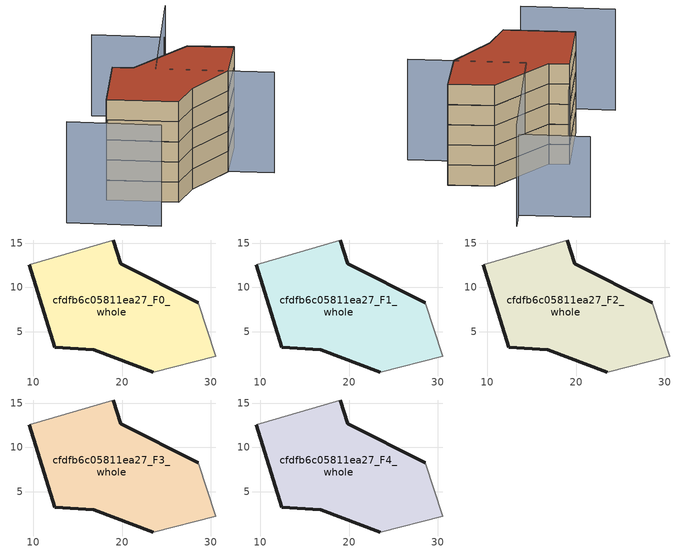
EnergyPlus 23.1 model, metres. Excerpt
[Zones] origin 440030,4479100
cfdfb6c05811ea27_F0_whole
 floor ground (EU_floor_Construction): 30.55,2.28 28.58,8.28 19.83,12.68 19.02,15.34 9.55,12.56 12.41,3.28 16.79,3.01 23.51,0.5 z0
 wall outside (EU_wall_Construction): 23.51,0.5 16.79,3.01 12.41,3.28 9.55,12.56 / 19.02,15.34 19.83,12.68 28.58,8.28 z0:3
 wall adiabatic (EU_wall_Construction): 9.55,12.56 19.02,15.34 / 28.58,8.28 30.55,2.28 23.51,0.5 z0:3
cfdfb6c05811ea27_F1_whole
 floor to cfdfb6c05811ea27_F0_whole (EU_floor_Construction): 30.55,2.28 28.58,8.28 19.83,12.68 19.02,15.34 9.55,12.56 12.41,3.28 16.79,3.01 23.5,0.5 z3
 wall outside (EU_wall_Construction): 23.51,0.5 16.79,3.01 12.41,3.28 9.55,12.56 / 19.02,15.34 19.83,12.68 28.58,8.28 z3:6
 wall adiabatic (EU_wall_Construction): 9.55,12.56 19.02,15.34 / 28.58,8.28 30.55,2.28 23.51,0.5 z3:6
cfdfb6c05811ea27_F2_whole
 floor to cfdfb6c05811ea27_F1_whole (EU_floor_Construction): 30.55,2.28 28.58,8.28 19.83,12.68 19.02,15.34 9.55,12.56 12.41,3.28 16.79,3.01 23.5,0.5 z6
 wall outside (EU_wall_Construction): 23.51,0.5 16.79,3.01 12.41,3.28 9.55,12.56 / 19.02,15.34 19.83,12.68 28.58,8.28 z6:9
 wall adiabatic (EU_wall_Construction): 9.55,12.56 19.02,15.34 / 28.58,8.28 30.55,2.28 23.51,0.5 z6:9
cfdfb6c05811ea27_F3_whole
 floor to cfdfb6c05811ea27_F2_whole (EU_floor_Construction): 30.55,2.28 28.58,8.28 19.83,12.68 19.02,15.34 9.55,12.56 12.41,3.28 16.79,3.01 23.5,0.5 z9
 wall outside (EU_wall_Construction): 23.51,0.5 16.79,3.01 12.41,3.28 9.55,12.56 / 19.02,15.34 19.83,12.68 28.58,8.28 z9:12
 wall adiabatic (EU_wall_Construction): 9.55,12.56 19.02,15.34 / 28.58,8.28 30.55,2.28 23.51,0.5 z9:12
cfdfb6c05811ea27_F4_whole
 floor to cfdfb6c05811ea27_F3_whole (EU_floor_Construction): 30.55,2.28 28.58,8.28 19.83,12.68 19.02,15.34 9.55,12.56 12.41,3.28 16.79,3.01 23.5,0.5 z12
 wall outside (EU_wall_Construction): 23.51,0.5 16.79,3.01 12.41,3.28 9.55,12.56 / 19.02,15.34 19.83,12.68 28.58,8.28 z12:15
 wall adiabatic (EU_wall_Construction): 9.55,12.56 19.02,15.34 / 28.58,8.28 30.55,2.28 23.51,0.5 z12:15
 roof outside (EU_roof_Construction): 28.58,8.28 30.55,2.28 23.51,0.5 16.79,3.01 12.41,3.28 9.55,12.56 19.02,15.34 19.83,12.68 z15
shading: 25.32,-5.41 20.66,9.78 / 20.66,9.78 38.81,15.33 / 1.32,15.05 4.92,2.9 z0:15; 35.65,14.31 32.77,23.58 / 20.99,15.94 9.59,12.45 z0:12
[Building]
EU S2 Campaign: North Axis=0; Terrain=City; Solar Distribution=FullExterior
[Site:Location]
Madrid: Latitude=40.5; Longitude=-3.5; Time Zone=1; Elevation=609
[SizingPeriod:WeatherFileDays]
AnnualSizingPeriod: Begin Month=1; Begin Day of Month=1; End Month=12; End Day of Month=31; Day of Week for Start Day=Monday; Use Weather File Daylight Saving Period=No; Use Weather File Rain and Snow Indicators=No
[MATERIAL]
EU_InternalMass_Material: Roughness=MediumRough; Thickness=0.1; Conductivity=1; Density=1800; Specific Heat=900; Thermal Absorptance=0.9; Solar Absorptance=0.7; Visible Absorptance=0.7
[MATERIAL:NOMASS] Roughness=MediumRough; Thermal Absorptance=0.9; Solar Absorptance=0.7; Visible Absorptance=0.7
Name | Thermal Resistance
EU_wall_NoMass | 1.60022
EU_roof_NoMass | 1.57597
EU_floor_NoMass | 0.470652
[CONSTRUCTION]
EU_wall_Construction: EU_wall_NoMass
EU_roof_Construction: EU_roof_NoMass
EU_floor_Construction: EU_floor_NoMass
EU_InternalMass_Construction: EU_InternalMass_Material
[ZONE] Type=1; Multiplier=1; Ceiling Height=autocalculate; Volume=562.799; Floor Area=autocalculate; Part of Total Floor Area=Yes
cfdfb6c05811ea27_F0_whole; cfdfb6c05811ea27_F1_whole; cfdfb6c05811ea27_F2_whole; cfdfb6c05811ea27_F3_whole; cfdfb6c05811ea27_F4_whole
[INTERNALMASS] Construction=EU_InternalMass_Construction; Surface Area=187.599
Name | Zone or ZoneList
cfdfb6c05811ea27_F0_whole_EU_InternalMass | cfdfb6c05811ea27_F0_whole
cfdfb6c05811ea27_F1_whole_EU_InternalMass | cfdfb6c05811ea27_F1_whole
cfdfb6c05811ea27_F2_whole_EU_InternalMass | cfdfb6c05811ea27_F2_whole
cfdfb6c05811ea27_F3_whole_EU_InternalMass | cfdfb6c05811ea27_F3_whole
cfdfb6c05811ea27_F4_whole_EU_InternalMass | cfdfb6c05811ea27_F4_whole
[OTHEREQUIPMENT] Fuel Type=Electricity; Design Level Calculation Method=Watts/Area; Power per Zone Floor Area=1; Fraction Latent=0; Fraction Radiant=0; Fraction Lost=0; Carbon Dioxide Generation Rate=0; EndUse Subcategory=EU_Step8_InternalGains
Name | Zone or ZoneList or Space or SpaceList | Schedule
EU_Step8_InternalGain_cfdfb6c05811ea27_F0_whole_f000 | cfdfb6c05811ea27_F0_whole | EU_Step8_GainSchedule_cfdfb6c05811ea27_F0_whole_f000
EU_Step8_InternalGain_cfdfb6c05811ea27_F1_whole_f000 | cfdfb6c05811ea27_F1_whole | EU_Step8_GainSchedule_cfdfb6c05811ea27_F1_whole_f000
EU_Step8_InternalGain_cfdfb6c05811ea27_F2_whole_f000 | cfdfb6c05811ea27_F2_whole | EU_Step8_GainSchedule_cfdfb6c05811ea27_F2_whole_f000
EU_Step8_InternalGain_cfdfb6c05811ea27_F3_whole_f000 | cfdfb6c05811ea27_F3_whole | EU_Step8_GainSchedule_cfdfb6c05811ea27_F3_whole_f000
EU_Step8_InternalGain_cfdfb6c05811ea27_F4_whole_f000 | cfdfb6c05811ea27_F4_whole | EU_Step8_GainSchedule_cfdfb6c05811ea27_F4_whole_f000
[ZONEVENTILATION:DESIGNFLOWRATE] Schedule=EU_AlwaysOn; Design Flow Rate Calculation Method=AirChanges/Hour; Air Changes per Hour=0.480704; Ventilation Type=Natural; Fan Pressure Rise=0; Fan Total Efficiency=1; Constant Term Coefficient=1; Temperature Term Coefficient=0; Velocity Term Coefficient=0; Velocity Squared Term Coefficient=0; Minimum Indoor Temperature=-100; Maximum Indoor Temperature=100; Delta Temperature=-100; Minimum Outdoor Temperature=-100; Maximum Outdoor Temperature=100; Maximum Wind Speed=40
Name | Zone or ZoneList or Space or SpaceList
EU_ConstantAir_cfdfb6c05811ea27_F0_whole | cfdfb6c05811ea27_F0_whole
EU_ConstantAir_cfdfb6c05811ea27_F1_whole | cfdfb6c05811ea27_F1_whole
EU_ConstantAir_cfdfb6c05811ea27_F2_whole | cfdfb6c05811ea27_F2_whole
EU_ConstantAir_cfdfb6c05811ea27_F3_whole | cfdfb6c05811ea27_F3_whole
EU_ConstantAir_cfdfb6c05811ea27_F4_whole | cfdfb6c05811ea27_F4_whole
[HVACTEMPLATE:THERMOSTAT] Constant Heating Setpoint=20; Constant Cooling Setpoint=50
EU_HeatOnly_cfdfb6c05811ea27_F0_whole; EU_HeatOnly_cfdfb6c05811ea27_F1_whole; EU_HeatOnly_cfdfb6c05811ea27_F2_whole; EU_HeatOnly_cfdfb6c05811ea27_F3_whole; EU_HeatOnly_cfdfb6c05811ea27_F4_whole
[HVACTEMPLATE:ZONE:IDEALLOADSAIRSYSTEM] System Availability Schedule=EU_AlwaysOn; Maximum Heating Supply Air Temperature=50; Minimum Cooling Supply Air Temperature=13; Maximum Heating Supply Air Humidity Ratio=0.0156; Minimum Cooling Supply Air Humidity Ratio=0.0077; Heating Limit=NoLimit; Cooling Limit=NoLimit; Heating Availability Schedule=EU_AlwaysOn; Cooling Availability Schedule=EU_CoolingOff; Dehumidification Control Type=ConstantSensibleHeatRatio; Cooling Sensible Heat Ratio=0.7; Dehumidification Setpoint=60; Humidification Control Type=None; Humidification Setpoint=30; Outdoor Air Method=None; Outdoor Air Flow Rate per Person=0.00944; Outdoor Air Flow Rate per Zone Floor Area=0; Outdoor Air Flow Rate per Zone=0; Demand Controlled Ventilation Type=None; Outdoor Air Economizer Type=NoEconomizer; Heat Recovery Type=None; Sensible Heat Recovery Effectiveness=0.7; Latent Heat Recovery Effectiveness=0.65
Name | Template Thermostat
cfdfb6c05811ea27_F0_whole | EU_HeatOnly_cfdfb6c05811ea27_F0_whole
cfdfb6c05811ea27_F1_whole | EU_HeatOnly_cfdfb6c05811ea27_F1_whole
cfdfb6c05811ea27_F2_whole | EU_HeatOnly_cfdfb6c05811ea27_F2_whole
cfdfb6c05811ea27_F3_whole | EU_HeatOnly_cfdfb6c05811ea27_F3_whole
cfdfb6c05811ea27_F4_whole | EU_HeatOnly_cfdfb6c05811ea27_F4_whole
[SIZING:ZONE] Zone Cooling Design Supply Air Temperature Input Method=SupplyAirTemperature; Zone Cooling Design Supply Air Temperature=13; Zone Heating Design Supply Air Temperature Input Method=SupplyAirTemperature; Zone Heating Design Supply Air Temperature=50; Zone Cooling Design Supply Air Humidity Ratio=0.008; Zone Heating Design Supply Air Humidity Ratio=0.008; Cooling Design Air Flow Method=DesignDay; Cooling Design Air Flow Rate=0; Cooling Minimum Air Flow per Zone Floor Area=0.000762; Cooling Minimum Air Flow=0; Cooling Minimum Air Flow Fraction=0.2; Heating Design Air Flow Method=DesignDay; Heating Design Air Flow Rate=0; Heating Maximum Air Flow per Zone Floor Area=0.002032; Heating Maximum Air Flow=0.141576; Heating Maximum Air Flow Fraction=0.3; Account for Dedicated Outdoor Air System=No; Dedicated Outdoor Air System Control Strategy=NeutralSupplyAir; Dedicated Outdoor Air Low Setpoint Temperature for Design=autosize; Dedicated Outdoor Air High Setpoint Temperature for Design=autosize; Zone Load Sizing Method=Sensible Load Only No Latent Load; Zone Latent Cooling Design Supply Air Humidity Ratio Input Method=HumidityRatioDifference; Zone Cooling Design Supply Air Humidity Ratio Difference=0.005; Zone Latent Heating Design Supply Air Humidity Ratio Input Method=HumidityRatioDifference; Zone Humidification Design Supply Air Humidity Ratio Difference=0.005
cfdfb6c05811ea27_F0_whole; cfdfb6c05811ea27_F1_whole; cfdfb6c05811ea27_F2_whole; cfdfb6c05811ea27_F3_whole; cfdfb6c05811ea27_F4_whole
[SCHEDULE:CONSTANT]
Name | Hourly Value
EU_AlwaysOn | 1
EU_CoolingOff | 0
[SCHEDULE:FILE] Column Number=1; Rows to Skip at Top=0; Number of Hours of Data=8760; Column Separator=Comma; Interpolate to Timestep=No; Minutes per Item=60; Adjust Schedule for Daylight Savings=Yes
Name | File
EU_Step8_GainSchedule_cfdfb6c05811ea27_F0_whole_f000 | ../../schedules/cfdfb6c05811ea27/cfdfb6c05811ea27_F0_whole_f000_gain.csv
EU_Step8_GainSchedule_cfdfb6c05811ea27_F1_whole_f000 | ../../schedules/cfdfb6c05811ea27/cfdfb6c05811ea27_F1_whole_f000_gain.csv
EU_Step8_GainSchedule_cfdfb6c05811ea27_F2_whole_f000 | ../../schedules/cfdfb6c05811ea27/cfdfb6c05811ea27_F2_whole_f000_gain.csv
EU_Step8_GainSchedule_cfdfb6c05811ea27_F3_whole_f000 | ../../schedules/cfdfb6c05811ea27/cfdfb6c05811ea27_F3_whole_f000_gain.csv
EU_Step8_GainSchedule_cfdfb6c05811ea27_F4_whole_f000 | ../../schedules/cfdfb6c05811ea27/cfdfb6c05811ea27_F4_whole_f000_gain.csv
